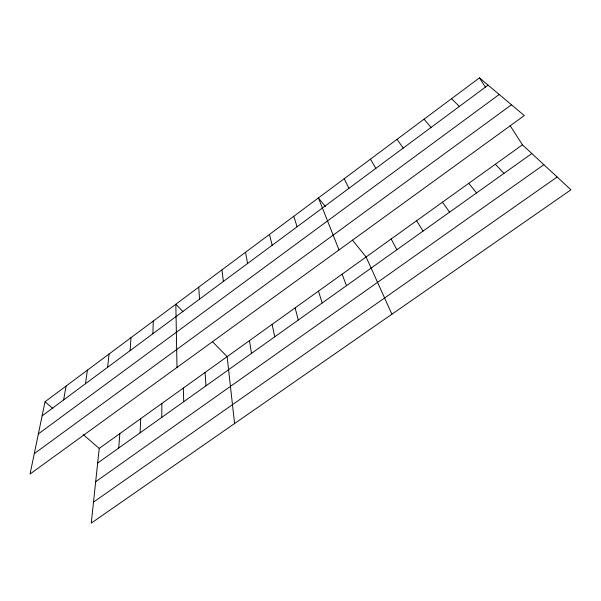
<?xml version="1.0" encoding="UTF-8"?>
<svg xmlns="http://www.w3.org/2000/svg" width="601" height="601" viewBox="0 0 601 601"><rect width="100%" height="100%" fill="white"/><g stroke="black" fill="none" stroke-linecap="round" stroke-linejoin="round"><path stroke-width="0.9" d="M161.759 417.364L161.872 403.459M152.917 333.705L153.247 321.077M140.101 432.803L140.709 418.642M130.109 350.616L130.995 337.672M118.735 448.03L119.832 433.622M522.434 144.826L99.225 448.399L91.262 523.125L570.95 189.803L522.434 144.826L510.144 125.677M107.632 367.286L109.051 354.027M85.477 383.716L87.415 370.163M63.638 399.913L66.08 386.067M45.037 401.753L30.05 474.031L524.297 115.557L479.455 77.875L45.037 401.753L52.798 408.44M42.108 415.877L488.095 85.132M38.374 433.899L499.206 94.47M34.28 453.635L511.481 104.784M97.662 463.055L531.825 153.533M95.672 481.724L543.875 164.697M93.501 502.113L557.142 177.002M83.193 434.606L99.225 448.399M451.539 98.692L459.337 106.46M182.907 311.483L175.83 304.241L177.01 367.444M212.551 341.766L227.125 356.656L234.585 423.54M495.374 164.238L503.976 173.381M424.058 119.171L431.052 127.435M468.72 183.35L476.57 192.921M325.351 206.519L318.425 197.932L339.024 249.933M352.562 240.22L366.092 256.973L391.912 314.21M442.479 202.176L449.593 212.161M397.021 139.327L403.226 148.071M479.455 77.875L485.495 87.288M416.628 220.717L423.029 231.1M370.411 159.175L375.858 168.37M391.168 238.98L396.87 249.746M344.215 178.7L348.918 188.346M342.097 274.184L346.484 285.663M318.447 291.147L322.219 302.964M293.769 216.307L297.089 226.787M295.136 307.87L298.299 320.017M269.481 234.42L272.148 245.283M272.148 324.36L274.725 336.823M245.554 252.262L247.582 263.501M249.475 340.624L251.488 353.388M221.972 269.841L223.384 281.441M205.076 372.47L205.993 385.827M198.736 287.165L199.54 299.125M183.328 388.073L183.726 401.701"/></g></svg>
